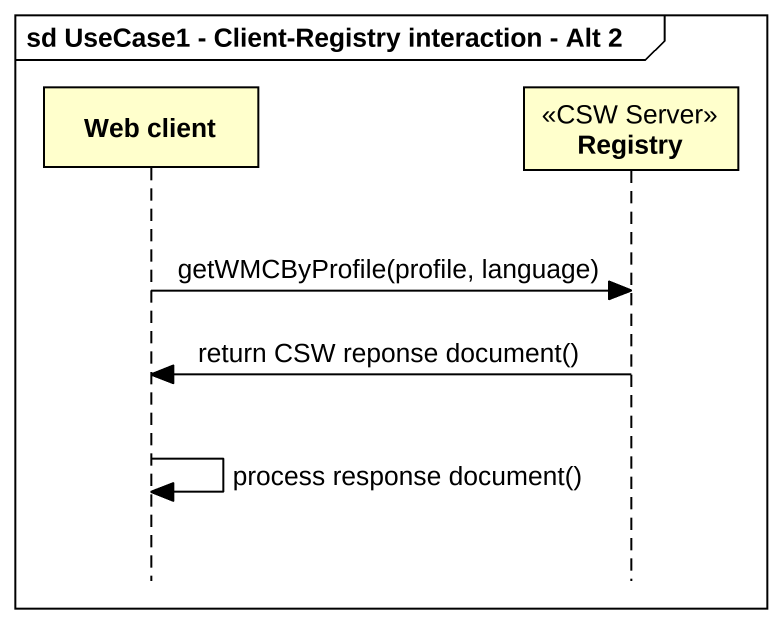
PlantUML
@startuml
mainframe sd UseCase1 - Client-Registry interaction - Alt 2
hide footbox
participant "Web client" as Web_client
participant Registry <<CSW Server>>

Web_client -> Registry : getWMCByProfile(profile, language)
Registry -> Web_client : return CSW reponse document()
Web_client -> Web_client : process response document()
@enduml
